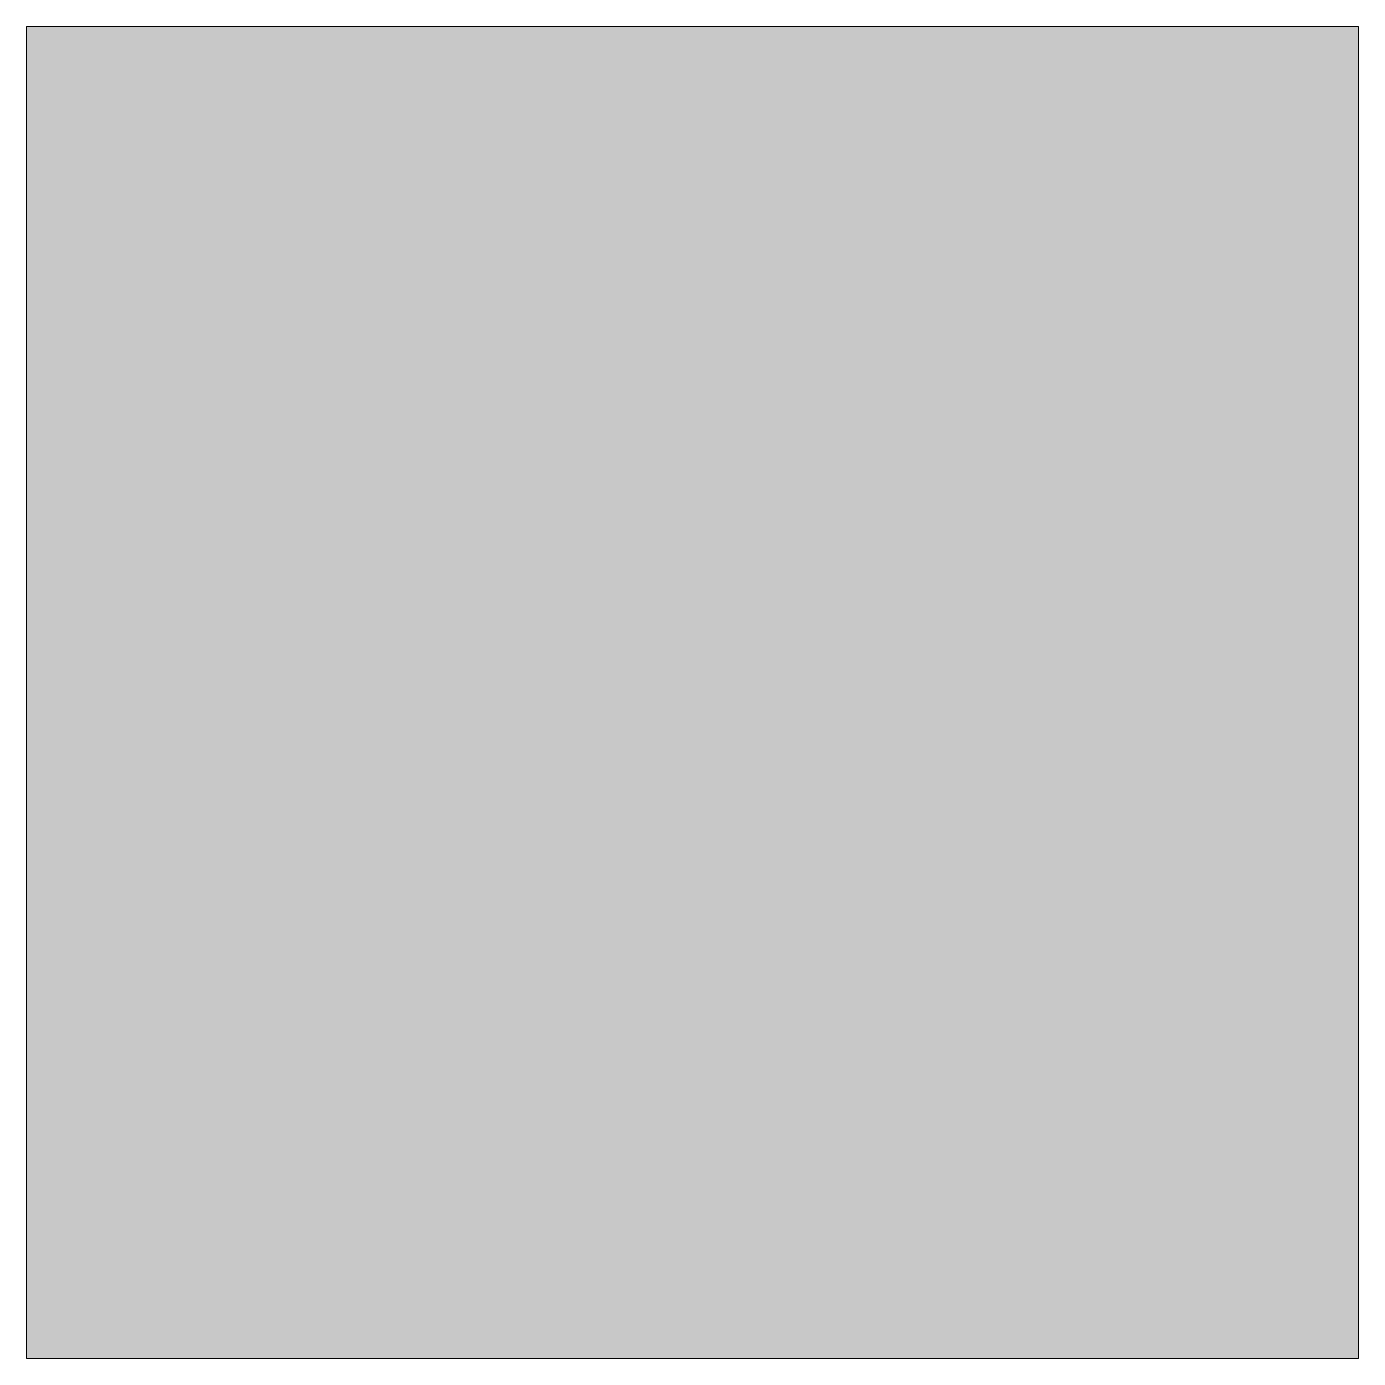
# Model space of a CAD drawing. Extents: x 40 to 2961, y -2960 to -39.
import ezdxf

# ---------------------------------------------------------------- set-up
doc = ezdxf.new("R2010")
doc.units = 0
doc.header["$MEASUREMENT"] = 0
doc.layers.add('Layer 1', color=7, linetype='Continuous')

msp = doc.modelspace()

# ---------------------------------------------------------------- hatches: boundary and pattern name
at = {"layer": 'Layer 1', "true_color": 0x231f20}
h = msp.add_hatch(color=250, dxfattribs=at)
h.dxf.hatch_style = 2
h.paths.add_polyline_path([(2960.8, -39.4), (2960.8, -2960), (40.1, -2960), (40.1, -39.4)])

# ---------------------------------------------------------------- linework, layer by layer
at = {"layer": 'Layer 1', "lineweight": 0}
msp.add_lwpolyline([(2960.8, -39.4), (2960.8, -2960), (40.1, -2960), (40.1, -39.4), (2960.8, -39.4)], dxfattribs=at)

doc.saveas('drawing.dxf')
